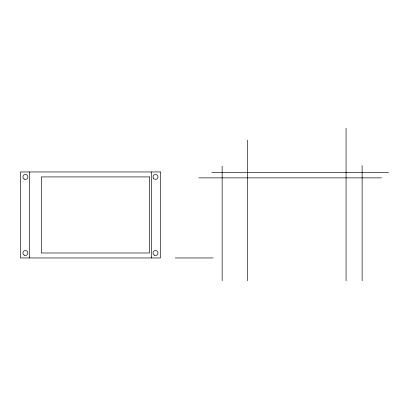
<?xml version="1.0" encoding="UTF-8"?>
<svg xmlns="http://www.w3.org/2000/svg" width="409" height="409" viewBox="0 0 409 409"><rect width="100%" height="100%" fill="white"/><g stroke="black" fill="none" stroke-linecap="round" stroke-linejoin="round"><path stroke-width="0.61" d="M211.796 172.603L388.55 172.603M198.825 177.864L381.536 177.864M175.349 257.951L213.084 257.951M362.123 165.573L362.123 280.763M346.07 128.237L346.07 280.763M247.445 140.103L247.445 280.763M222.148 166.197L222.148 280.763M151.524 171.959L151.524 257.951M29.387 171.959L29.387 257.951M160.466 171.959L20.45 171.959L20.45 257.951L160.466 257.951L160.466 171.959M149.541 176.923L41.304 176.923L41.304 252.987L149.541 252.987L149.541 176.923M24.172 179.076A2.485 2.485 0 0 0 27.899 176.923A2.485 2.485 0 0 0 24.172 174.776A2.485 2.485 0 0 0 24.172 179.076M24.172 255.139A2.485 2.485 0 0 0 27.899 252.987A2.485 2.485 0 0 0 24.172 250.84A2.485 2.485 0 0 0 24.172 255.139M153.743 178.677A2.485 2.485 0 0 0 157.894 177.567A2.485 2.485 0 0 0 154.858 174.525A2.485 2.485 0 0 0 153.743 178.677M154.259 255.139A2.485 2.485 0 0 0 157.981 252.987A2.485 2.485 0 0 0 154.259 250.84A2.485 2.485 0 0 0 154.259 255.139"/></g></svg>
